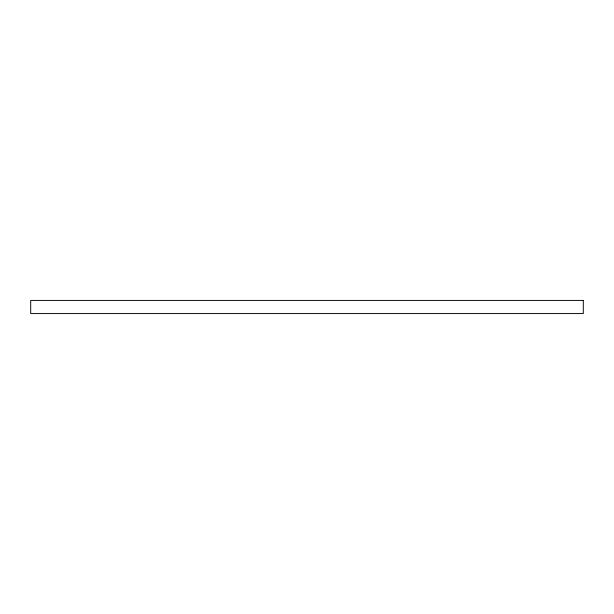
<?xml version="1.0" encoding="UTF-8"?>
<svg xmlns="http://www.w3.org/2000/svg" width="614" height="614" viewBox="0 0 614 614"><rect width="100%" height="100%" fill="white"/><g stroke="black" fill="none" stroke-linecap="round" stroke-linejoin="round"><path stroke-width="0.92" d="M583.3 300.423L30.7 300.423L30.7 313.577L583.3 313.577L583.3 300.423"/></g></svg>
